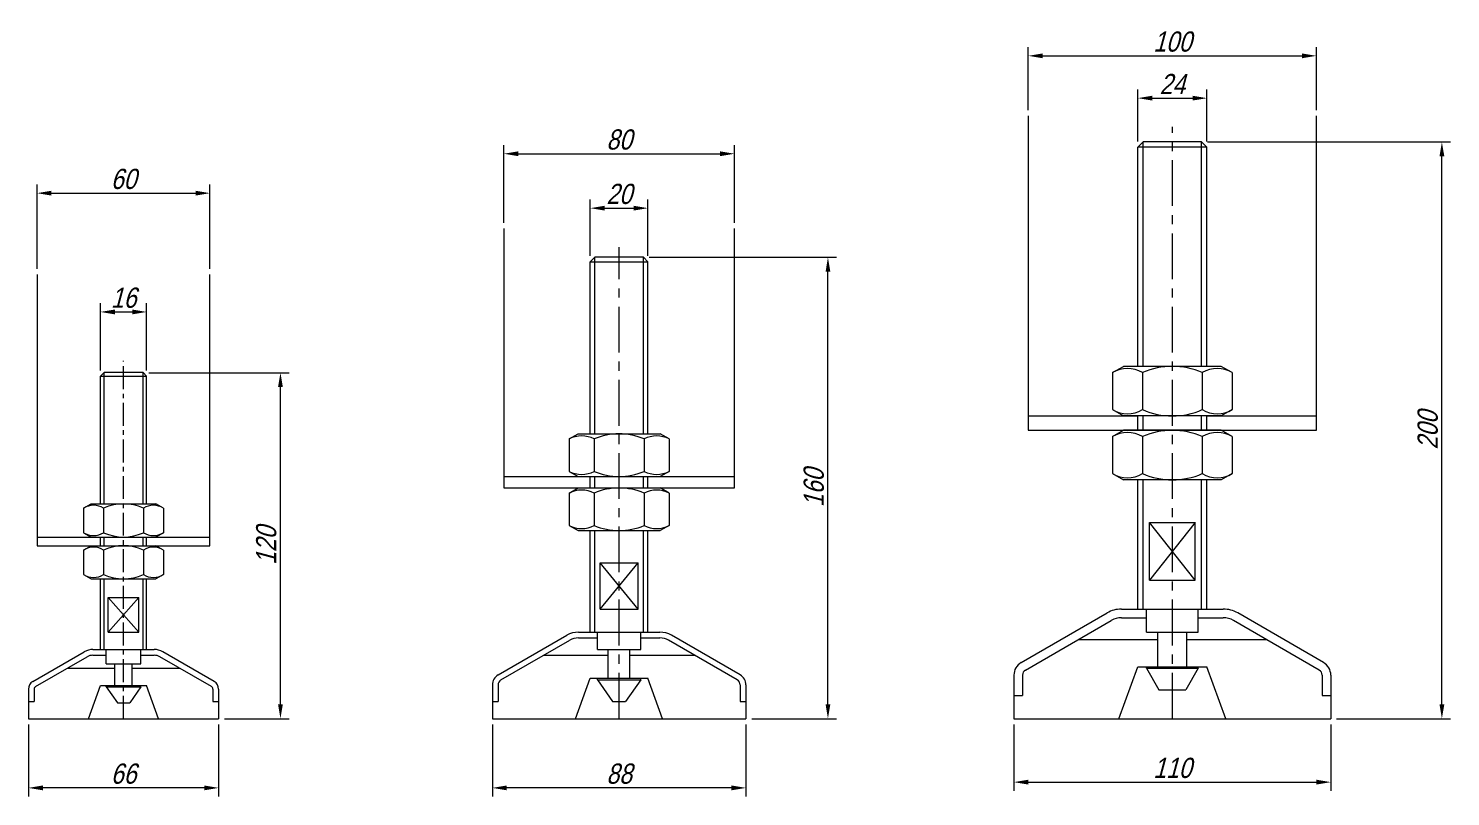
# Model space of a CAD drawing. Header units: centimetres. Extents: x 21 to 5229, y 51 to 4629.
# Drawn here: x 4735.2 to 5228.7, y 3777.3 to 4043.6 of the extents above; entities that cross this region are included whole.
import ezdxf

# ---------------------------------------------------------------- set-up
doc = ezdxf.new("R2010")
doc.units = ezdxf.units.CM
doc.header["$LTSCALE"] = 0.5
doc.linetypes.add('CENTER', pattern=[50.8, 31.75, -6.35, 6.35, -6.35])
doc.layers.get('0').update_dxf_attribs({"color": 9, "lineweight": 15})
doc.layers.get('Defpoints').update_dxf_attribs({"color": 9, "lineweight": 15})
doc.layers.add('Detaildimentions', color=5, linetype='Continuous', lineweight=15)
doc.styles.add('Longhand', font='vnfont.shx', dxfattribs={"width": 0.85, "oblique": 15})
doc.dimstyles.new('1-2', dxfattribs={"dimscale": 2, "dimtxt": 3.5, "dimasz": 2.5, "dimexe": 1.5, "dimexo": 1, "dimgap": 0.7, "dimtad": 1, "dimdec": 3, "dimdsep": 46, "dimtxsty": 'Longhand', "dimcen": 0, "dimclrd": 256, "dimclre": 256, "dimclrt": 10, "dimadec": 3, "dimazin": 2, "dimtm": 1e-09, "dimtfac": 0.5, "dimtdec": 3, "dimtmove": 0, "dimatfit": 3, "dimfxl": 1, "dimlwd": -1, "dimlwe": -1, "dimarcsym": 0})

# ---------------------------------------------------------------- blocks, each defined once
blk = doc.blocks.new('*D5')
at = {"layer": 'Defpoints', "color": 0, "ltscale": 0.5, "transparency": 16777216}
for p in [(4798.15, 3986.5), (4738.15, 3958.25), (4798.15, 3958.25)]:
    blk.add_point(p, dxfattribs=at)
at = {"layer": 'Detaildimentions', "ltscale": 0.5, "transparency": 16777216}
for p, q in [((4738.15, 3960.25), (4738.15, 3989.5)), ((4798.15, 3960.25), (4798.15, 3989.5)), ((4743.15, 3986.5), (4793.15, 3986.5))]:
    blk.add_line(p, q, dxfattribs=at)
for points in [[(4743.15, 3987.34), (4743.15, 3985.67), (4738.15, 3986.5)], [(4793.15, 3987.34), (4793.15, 3985.67), (4798.15, 3986.5)]]:
    blk.add_solid(points, dxfattribs=at)
at = {"layer": 'Detaildimentions', "color": 10, "ltscale": 0.5, "transparency": 16777216, "insert": (4768.15, 3991.4), "char_height": 7, "attachment_point": 5, "style": 'Longhand'}
blk.add_mtext('60', dxfattribs=at)
blk = doc.blocks.new('*D6')
at = {"layer": 'Defpoints', "color": 0, "ltscale": 0.5, "transparency": 16777216}
for p in [(4980.15, 4000.17), (4900.15, 3974.25), (4980.15, 3974.25)]:
    blk.add_point(p, dxfattribs=at)
at = {"layer": 'Detaildimentions', "ltscale": 0.5, "transparency": 16777216}
for p, q in [((4900.15, 3976.25), (4900.15, 4003.17)), ((4980.15, 3976.25), (4980.15, 4003.17)), ((4905.15, 4000.17), (4975.15, 4000.17))]:
    blk.add_line(p, q, dxfattribs=at)
for points in [[(4905.15, 4001.01), (4905.15, 3999.34), (4900.15, 4000.17)], [(4975.15, 4001.01), (4975.15, 3999.34), (4980.15, 4000.17)]]:
    blk.add_solid(points, dxfattribs=at)
at = {"layer": 'Detaildimentions', "color": 10, "ltscale": 0.5, "transparency": 16777216, "insert": (4940.15, 4005.07), "char_height": 7, "attachment_point": 5, "style": 'Longhand'}
blk.add_mtext('80', dxfattribs=at)
blk = doc.blocks.new('*D7')
at = {"layer": 'Defpoints', "color": 0, "ltscale": 0.5, "transparency": 16777216}
for p in [(5182.15, 4034.13), (5082.15, 4013.34), (5182.15, 4013.34)]:
    blk.add_point(p, dxfattribs=at)
at = {"layer": 'Detaildimentions', "ltscale": 0.5, "transparency": 16777216}
for p, q in [((5082.15, 4015.34), (5082.15, 4037.13)), ((5087.15, 4034.13), (5177.15, 4034.13)), ((5182.15, 4015.34), (5182.15, 4037.13))]:
    blk.add_line(p, q, dxfattribs=at)
for points in [[(5087.15, 4034.96), (5087.15, 4033.29), (5082.15, 4034.13)], [(5177.15, 4034.96), (5177.15, 4033.29), (5182.15, 4034.13)]]:
    blk.add_solid(points, dxfattribs=at)
at = {"layer": 'Detaildimentions', "color": 10, "ltscale": 0.5, "transparency": 16777216, "insert": (5132.15, 4039.03), "char_height": 7, "attachment_point": 5, "style": 'Longhand'}
blk.add_mtext('100', dxfattribs=at)
blk = doc.blocks.new('*D9')
at = {"layer": 'Defpoints', "color": 0, "ltscale": 0.5, "transparency": 16777216}
for p in [(5077.15, 3804.25), (5187.15, 3804.25), (5187.15, 3782.25)]:
    blk.add_point(p, dxfattribs=at)
at = {"layer": 'Detaildimentions', "ltscale": 0.5, "transparency": 16777216}
for p, q in [((5077.15, 3802.25), (5077.15, 3779.25)), ((5187.15, 3802.25), (5187.15, 3779.25)), ((5082.15, 3782.25), (5182.15, 3782.25))]:
    blk.add_line(p, q, dxfattribs=at)
for points in [[(5082.15, 3783.09), (5082.15, 3781.42), (5077.15, 3782.25)], [(5182.15, 3783.09), (5182.15, 3781.42), (5187.15, 3782.25)]]:
    blk.add_solid(points, dxfattribs=at)
at = {"layer": 'Detaildimentions', "color": 10, "ltscale": 0.5, "transparency": 16777216, "insert": (5132.15, 3787.15), "char_height": 7, "attachment_point": 5, "style": 'Longhand'}
blk.add_mtext('110', dxfattribs=at)
blk = doc.blocks.new('*D10')
at = {"layer": 'Defpoints', "color": 0, "ltscale": 0.5, "transparency": 16777216}
for p in [(4896.15, 3804.25), (4984.15, 3804.25), (4896.15, 3780.25)]:
    blk.add_point(p, dxfattribs=at)
at = {"layer": 'Detaildimentions', "ltscale": 0.5, "transparency": 16777216}
for p, q in [((4896.15, 3802.25), (4896.15, 3777.25)), ((4984.15, 3802.25), (4984.15, 3777.25)), ((4979.15, 3780.25), (4901.15, 3780.25))]:
    blk.add_line(p, q, dxfattribs=at)
for points in [[(4901.15, 3781.09), (4901.15, 3779.42), (4896.15, 3780.25)], [(4979.15, 3781.09), (4979.15, 3779.42), (4984.15, 3780.25)]]:
    blk.add_solid(points, dxfattribs=at)
at = {"layer": 'Detaildimentions', "color": 10, "ltscale": 0.5, "transparency": 16777216, "insert": (4940.15, 3785.15), "char_height": 7, "attachment_point": 5, "style": 'Longhand'}
blk.add_mtext('88', dxfattribs=at)
blk = doc.blocks.new('*D11')
at = {"layer": 'Defpoints', "color": 0, "ltscale": 0.5, "transparency": 16777216}
for p in [(4735.15, 3804.25), (4801.15, 3804.25), (4735.15, 3780.25)]:
    blk.add_point(p, dxfattribs=at)
at = {"layer": 'Detaildimentions', "ltscale": 0.5, "transparency": 16777216}
for p, q in [((4735.15, 3802.25), (4735.15, 3777.25)), ((4801.15, 3802.25), (4801.15, 3777.25)), ((4796.15, 3780.25), (4740.15, 3780.25))]:
    blk.add_line(p, q, dxfattribs=at)
for points in [[(4740.15, 3781.09), (4740.15, 3779.42), (4735.15, 3780.25)], [(4796.15, 3781.09), (4796.15, 3779.42), (4801.15, 3780.25)]]:
    blk.add_solid(points, dxfattribs=at)
at = {"layer": 'Detaildimentions', "color": 10, "ltscale": 0.5, "transparency": 16777216, "insert": (4768.15, 3785.15), "char_height": 7, "attachment_point": 5, "style": 'Longhand'}
blk.add_mtext('66', dxfattribs=at)
blk = doc.blocks.new('*D20')
at = {"layer": 'Defpoints', "color": 0, "ltscale": 0.5, "transparency": 16777216}
for p in [(4776.15, 3945.31), (4760.15, 3923.03), (4776.15, 3923.03)]:
    blk.add_point(p, dxfattribs=at)
at = {"layer": 'Detaildimentions', "ltscale": 0.5, "transparency": 16777216}
for p, q in [((4760.15, 3925.03), (4760.15, 3948.31)), ((4765.15, 3945.31), (4771.15, 3945.31)), ((4776.15, 3925.03), (4776.15, 3948.31))]:
    blk.add_line(p, q, dxfattribs=at)
for points in [[(4765.15, 3946.14), (4765.15, 3944.47), (4760.15, 3945.31)], [(4771.15, 3946.14), (4771.15, 3944.47), (4776.15, 3945.31)]]:
    blk.add_solid(points, dxfattribs=at)
at = {"layer": 'Detaildimentions', "color": 10, "ltscale": 0.5, "transparency": 16777216, "insert": (4768.15, 3950.21), "char_height": 7, "attachment_point": 5, "style": 'Longhand'}
blk.add_mtext('16', dxfattribs=at)
blk = doc.blocks.new('*D21')
at = {"layer": 'Defpoints', "color": 0, "ltscale": 0.5, "transparency": 16777216}
for p in [(4950.15, 3981.3), (4930.15, 3962.72), (4950.15, 3962.72)]:
    blk.add_point(p, dxfattribs=at)
at = {"layer": 'Detaildimentions', "ltscale": 0.5, "transparency": 16777216}
for p, q in [((4930.15, 3964.72), (4930.15, 3984.3)), ((4950.15, 3964.72), (4950.15, 3984.3)), ((4935.15, 3981.3), (4945.15, 3981.3))]:
    blk.add_line(p, q, dxfattribs=at)
for points in [[(4935.15, 3982.13), (4935.15, 3980.46), (4930.15, 3981.3)], [(4945.15, 3982.13), (4945.15, 3980.46), (4950.15, 3981.3)]]:
    blk.add_solid(points, dxfattribs=at)
at = {"layer": 'Detaildimentions', "color": 10, "ltscale": 0.5, "transparency": 16777216, "insert": (4940.15, 3986.2), "char_height": 7, "attachment_point": 5, "style": 'Longhand'}
blk.add_mtext('20', dxfattribs=at)
blk = doc.blocks.new('*D22')
at = {"layer": 'Defpoints', "color": 0, "ltscale": 0.5, "transparency": 16777216}
for p in [(5144.15, 4019.45), (5120.15, 4002.41), (5144.15, 4002.41)]:
    blk.add_point(p, dxfattribs=at)
at = {"layer": 'Detaildimentions', "ltscale": 0.5, "transparency": 16777216}
for p, q in [((5120.15, 4004.41), (5120.15, 4022.45)), ((5125.15, 4019.45), (5139.15, 4019.45)), ((5144.15, 4004.41), (5144.15, 4022.45))]:
    blk.add_line(p, q, dxfattribs=at)
for points in [[(5125.15, 4020.29), (5125.15, 4018.62), (5120.15, 4019.45)], [(5139.15, 4020.29), (5139.15, 4018.62), (5144.15, 4019.45)]]:
    blk.add_solid(points, dxfattribs=at)
at = {"layer": 'Detaildimentions', "color": 10, "ltscale": 0.5, "transparency": 16777216, "insert": (5132.15, 4024.35), "char_height": 7, "attachment_point": 5, "style": 'Longhand'}
blk.add_mtext('24', dxfattribs=at)
blk = doc.blocks.new('*D27')
at = {"layer": 'Defpoints', "color": 0, "ltscale": 0.5, "transparency": 16777216}
for p in [(4774.92, 3924.25), (4822.61, 3924.25), (4801.15, 3804.25)]:
    blk.add_point(p, dxfattribs=at)
at = {"layer": 'Detaildimentions', "ltscale": 0.5, "transparency": 16777216}
for p, q in [((4776.92, 3924.25), (4825.61, 3924.25)), ((4822.61, 3809.25), (4822.61, 3919.25)), ((4803.15, 3804.25), (4825.61, 3804.25))]:
    blk.add_line(p, q, dxfattribs=at)
for points in [[(4821.78, 3919.25), (4823.44, 3919.25), (4822.61, 3924.25)], [(4821.78, 3809.25), (4823.44, 3809.25), (4822.61, 3804.25)]]:
    blk.add_solid(points, dxfattribs=at)
at = {"layer": 'Detaildimentions', "color": 10, "ltscale": 0.5, "transparency": 16777216, "insert": (4817.71, 3864.25), "char_height": 7, "attachment_point": 5, "rotation": 90, "style": 'Longhand'}
blk.add_mtext('120', dxfattribs=at)
blk = doc.blocks.new('*D28')
at = {"layer": 'Defpoints', "color": 0, "ltscale": 0.5, "transparency": 16777216}
for p in [(4948.62, 3964.25), (5012.63, 3964.25), (4984.15, 3804.25)]:
    blk.add_point(p, dxfattribs=at)
at = {"layer": 'Detaildimentions', "ltscale": 0.5, "transparency": 16777216}
for p, q in [((4950.62, 3964.25), (5015.63, 3964.25)), ((5012.63, 3809.25), (5012.63, 3959.25)), ((4986.15, 3804.25), (5015.63, 3804.25))]:
    blk.add_line(p, q, dxfattribs=at)
for points in [[(5011.8, 3959.25), (5013.46, 3959.25), (5012.63, 3964.25)], [(5011.8, 3809.25), (5013.46, 3809.25), (5012.63, 3804.25)]]:
    blk.add_solid(points, dxfattribs=at)
at = {"layer": 'Detaildimentions', "color": 10, "ltscale": 0.5, "transparency": 16777216, "insert": (5007.73, 3884.25), "char_height": 7, "attachment_point": 5, "rotation": 90, "style": 'Longhand'}
blk.add_mtext('160', dxfattribs=at)
blk = doc.blocks.new('*D29')
at = {"layer": 'Defpoints', "color": 0, "ltscale": 0.5, "transparency": 16777216}
for p in [(5142.31, 4004.25), (5225.7, 4004.25), (5187.15, 3804.25)]:
    blk.add_point(p, dxfattribs=at)
at = {"layer": 'Detaildimentions', "ltscale": 0.5, "transparency": 16777216}
for p, q in [((5144.31, 4004.25), (5228.7, 4004.25)), ((5225.7, 3809.25), (5225.7, 3999.25)), ((5189.15, 3804.25), (5228.7, 3804.25))]:
    blk.add_line(p, q, dxfattribs=at)
for points in [[(5224.87, 3999.25), (5226.54, 3999.25), (5225.7, 4004.25)], [(5224.87, 3809.25), (5226.54, 3809.25), (5225.7, 3804.25)]]:
    blk.add_solid(points, dxfattribs=at)
at = {"layer": 'Detaildimentions', "color": 10, "ltscale": 0.5, "transparency": 16777216, "insert": (5220.8, 3904.25), "char_height": 7, "attachment_point": 5, "rotation": 90, "style": 'Longhand'}
blk.add_mtext('200', dxfattribs=at)

msp = doc.modelspace()

# ---------------------------------------------------------------- linework, layer by layer
at = {"ltscale": 0.5}
for p, q in [((5082.1503, 4013.3419), (5082.1503, 3904.2532)), ((5182.1503, 3904.2532), (5182.1503, 4013.3419)), ((5121.9903, 4004.2532), (5120.1503, 4002.4132)), ((5142.3103, 4004.2532), (5121.9903, 4004.2532)), ((5142.3103, 4004.2532), (5144.1503, 4002.4132)), ((5144.1503, 4002.4132), (5120.1503, 4002.4132)), ((5120.1503, 3926.4383), (5120.1503, 4002.4132)), ((5144.1503, 3926.4383), (5144.1503, 4002.4132)), ((4900.1503, 3974.2532), (4900.1503, 3884.2532)), ((4980.1503, 3884.2532), (4980.1503, 3974.2532)), ((4931.6838, 3964.2532), (4930.1503, 3962.7197)), ((4948.6168, 3964.2532), (4931.6838, 3964.2532)), ((4948.6168, 3964.2532), (4950.1503, 3962.7197)), ((4930.1503, 3962.7197), (4950.1503, 3962.7197)), ((4930.1503, 3903.026), (4930.1503, 3962.7197)), ((4950.1503, 3903.026), (4950.1503, 3962.7197)), ((4738.1503, 3958.2532), (4738.1503, 3864.2532)), ((4798.1503, 3864.2532), (4798.1503, 3958.2532)), ((4761.3773, 3924.2532), (4760.1503, 3923.0262)), ((4774.9233, 3924.2532), (4761.3773, 3924.2532)), ((4776.1503, 3923.0262), (4774.9233, 3924.2532)), ((5111.3657, 3924.2532), (5115.1503, 3926.4383)), ((5111.3657, 3924.2532), (5111.3657, 3911.4383)), ((5149.1503, 3926.4383), (5115.1503, 3926.4383)), ((5121.758, 3924.2532), (5121.758, 3911.4383)), ((5142.5426, 3924.2532), (5142.5426, 3911.4383)), ((5152.9349, 3924.2532), (5149.1503, 3926.4383)), ((5152.9349, 3924.2532), (5152.9349, 3911.4383)), ((4760.1503, 3923.0262), (4776.1503, 3923.0262)), ((4760.1503, 3878.7581), (4760.1503, 3923.0262)), ((4776.1503, 3878.7581), (4776.1503, 3923.0262)), ((5082.1503, 3909.2532), (5120.1503, 3909.2532)), ((5111.3657, 3911.4383), (5115.1503, 3909.2532)), ((5149.1503, 3909.2532), (5115.1503, 3909.2532)), ((5120.1503, 3904.2532), (5120.1503, 3909.2532)), ((5144.1503, 3909.2532), (5182.1503, 3909.2532)), ((5144.1503, 3904.2532), (5144.1503, 3909.2532)), ((5152.9349, 3911.4383), (5149.1503, 3909.2532)), ((5082.1503, 3904.2532), (5182.1503, 3904.2532)), ((5111.3657, 3902.0682), (5115.1503, 3904.2532)), ((5149.1503, 3904.2532), (5115.1503, 3904.2532)), ((5152.9349, 3902.0682), (5149.1503, 3904.2532)), ((4922.8298, 3901.2532), (4925.9003, 3903.026)), ((4922.8298, 3901.2532), (4922.8298, 3890.026)), ((4925.9003, 3903.026), (4954.4003, 3903.026)), ((4931.4901, 3901.2532), (4931.4901, 3890.026)), ((4948.8106, 3901.2532), (4948.8106, 3890.026)), ((4957.4708, 3901.2532), (4954.4003, 3903.026)), ((4957.4708, 3901.2532), (4957.4708, 3890.026)), ((5111.3657, 3902.0682), (5111.3657, 3889.2532)), ((5121.758, 3902.0682), (5121.758, 3889.2532)), ((5142.5426, 3902.0682), (5142.5426, 3889.2532)), ((5152.9349, 3902.0682), (5152.9349, 3889.2532)), ((4922.8298, 3890.026), (4925.9003, 3888.2532)), ((4957.4708, 3890.026), (4954.4003, 3888.2532)), ((5111.3657, 3889.2532), (5115.1503, 3887.0682)), ((5152.9349, 3889.2532), (5149.1503, 3887.0682)), ((4900.1503, 3888.2532), (4930.1503, 3888.2532)), ((4925.9003, 3888.2532), (4954.4003, 3888.2532)), ((4930.1503, 3884.2532), (4930.1503, 3888.2532)), ((4950.1503, 3888.2532), (4980.1503, 3888.2532)), ((4950.1503, 3884.2532), (4950.1503, 3888.2532)), ((5149.1503, 3887.0682), (5115.1503, 3887.0682)), ((5120.1503, 3842.2532), (5120.1503, 3887.0682)), ((5144.1503, 3842.2532), (5144.1503, 3887.0682)), ((4900.1503, 3884.2532), (4980.1503, 3884.2532)), ((4922.8298, 3882.4805), (4925.9003, 3884.2532)), ((4922.8298, 3882.4805), (4922.8298, 3871.2532)), ((4925.9003, 3884.2532), (4954.4003, 3884.2532)), ((4931.4901, 3882.4805), (4931.4901, 3871.2532)), ((4948.8106, 3882.4805), (4948.8106, 3871.2532)), ((4957.4708, 3882.4805), (4954.4003, 3884.2532)), ((4957.4708, 3882.4805), (4957.4708, 3871.2532)), ((4754.2939, 3877.2532), (4756.9003, 3878.7581)), ((4754.2939, 3877.2532), (4754.2939, 3868.7581)), ((4756.9003, 3878.7581), (4779.4003, 3878.7581)), ((4761.2221, 3877.2532), (4761.2221, 3868.7581)), ((4775.0785, 3877.2532), (4775.0785, 3868.7581)), ((4782.0067, 3877.2532), (4779.4003, 3878.7581)), ((4782.0067, 3877.2532), (4782.0067, 3868.7581)), ((4922.8298, 3871.2532), (4925.9003, 3869.4805)), ((4925.9003, 3869.4805), (4954.4003, 3869.4805)), ((4930.1503, 3834.2532), (4930.1503, 3869.4805)), ((4950.1503, 3834.2532), (4950.1503, 3869.4805)), ((4957.4708, 3871.2532), (4954.4003, 3869.4805)), ((5124.2131, 3872.2532), (5140.0876, 3872.2532)), ((5124.2131, 3852.2532), (5124.2131, 3872.2532)), ((5140.0876, 3852.2532), (5124.2131, 3872.2532)), ((5140.0876, 3872.2532), (5124.2131, 3852.2532)), ((5140.0876, 3852.2532), (5140.0876, 3872.2532)), ((4738.1503, 3867.2532), (4760.1503, 3867.2532)), ((4754.2939, 3868.7581), (4756.9003, 3867.2532)), ((4756.9003, 3867.2532), (4779.4003, 3867.2532)), ((4760.1503, 3864.2532), (4760.1503, 3867.2532)), ((4776.1503, 3867.2532), (4798.1503, 3867.2532)), ((4776.1503, 3864.2532), (4776.1503, 3867.2532)), ((4782.0067, 3868.7581), (4779.4003, 3867.2532)), ((4738.1503, 3864.2532), (4798.1503, 3864.2532)), ((4754.2939, 3862.7484), (4756.9003, 3864.2532)), ((4754.2939, 3862.7484), (4754.2939, 3854.2532)), ((4756.9003, 3864.2532), (4779.4003, 3864.2532)), ((4761.2221, 3862.7484), (4761.2221, 3854.2532)), ((4775.0785, 3862.7484), (4775.0785, 3854.2532)), ((4782.0067, 3862.7484), (4779.4003, 3864.2532)), ((4782.0067, 3862.7484), (4782.0067, 3854.2532)), ((4933.5359, 3858.2532), (4946.7647, 3858.2532)), ((4933.5359, 3842.2532), (4933.5359, 3858.2532)), ((4946.7647, 3842.2532), (4933.5359, 3858.2532)), ((4933.5359, 3842.2532), (4946.7647, 3858.2532)), ((4946.7647, 3842.2532), (4946.7647, 3858.2532)), ((4754.2939, 3854.2532), (4756.9003, 3852.7484)), ((4756.9003, 3852.7484), (4779.4003, 3852.7484)), ((4760.1503, 3828.2532), (4760.1503, 3852.7484)), ((4776.1503, 3828.2532), (4776.1503, 3852.7484)), ((4782.0067, 3854.2532), (4779.4003, 3852.7484)), ((5124.2131, 3852.2532), (5140.0876, 3852.2532)), ((4762.8588, 3846.2532), (4773.4418, 3846.2532)), ((4762.8588, 3834.2532), (4762.8588, 3846.2532)), ((4762.8588, 3846.2532), (4773.4418, 3834.2532)), ((4762.8588, 3834.2532), (4773.4418, 3846.2532)), ((4773.4418, 3834.2532), (4773.4418, 3846.2532)), ((4933.5359, 3842.2532), (4946.7647, 3842.2532)), ((5079.6503, 3823.6966), (5109.4708, 3840.9135)), ((5114.4708, 3842.2532), (5149.8298, 3842.2532)), ((5123.1503, 3834.2532), (5123.1503, 3842.2532)), ((5141.1503, 3834.2532), (5141.1503, 3842.2532)), ((5184.6503, 3823.6966), (5154.8298, 3840.9135)), ((5081.1503, 3821.0985), (5110.9708, 3838.3154)), ((5114.4708, 3839.2532), (5123.1503, 3839.2532)), ((5141.1503, 3839.2532), (5149.8298, 3839.2532)), ((5183.1503, 3821.0985), (5153.3298, 3838.3154)), ((4762.8588, 3834.2532), (4773.4418, 3834.2532)), ((4898.1503, 3819.4079), (4922.0067, 3833.1814)), ((4899.1503, 3817.6759), (4923.0067, 3831.4494)), ((4926.0067, 3834.2532), (4954.2939, 3834.2532)), ((4926.0067, 3832.2532), (4932.6503, 3832.2532)), ((4932.6503, 3828.2532), (4932.6503, 3834.2532)), ((4947.6503, 3828.2532), (4947.6503, 3834.2532)), ((4947.6503, 3832.2532), (4954.2939, 3832.2532)), ((4981.1503, 3817.6759), (4957.2939, 3831.4494)), ((4982.1503, 3819.4079), (4958.2939, 3833.1814)), ((5099.6048, 3831.7532), (5127.1503, 3831.7532)), ((5123.1503, 3834.2532), (5141.1503, 3834.2532)), ((5127.1503, 3822.2532), (5127.1503, 3834.2532)), ((5137.1503, 3822.2532), (5137.1503, 3834.2532)), ((5137.1503, 3831.7532), (5164.6958, 3831.7532)), ((4736.6503, 3817.1193), (4754.5426, 3827.4494)), ((4737.6503, 3815.3872), (4755.5426, 3825.7173)), ((4757.5426, 3828.2532), (4778.758, 3828.2532)), ((4757.5426, 3826.2532), (4762.1503, 3826.2532)), ((4762.1503, 3823.2532), (4762.1503, 3828.2532)), ((4774.1503, 3823.2532), (4774.1503, 3828.2532)), ((4774.1503, 3826.2532), (4778.758, 3826.2532)), ((4798.6503, 3815.3872), (4780.758, 3825.7173)), ((4799.6503, 3817.1193), (4781.758, 3827.4494)), ((4914.0067, 3826.2532), (4936.4003, 3826.2532)), ((4932.6503, 3828.2532), (4947.6503, 3828.2532)), ((4936.4003, 3818.2532), (4936.4003, 3828.2532)), ((4943.9003, 3818.2532), (4943.9003, 3828.2532)), ((4943.9003, 3826.2532), (4966.2939, 3826.2532)), ((4748.6766, 3821.7532), (4765.1503, 3821.7532)), ((4762.1503, 3823.2532), (4774.1503, 3823.2532)), ((4765.1503, 3815.7532), (4765.1503, 3823.2532)), ((4771.1503, 3815.7532), (4771.1503, 3823.2532)), ((4771.1503, 3821.7532), (4787.624, 3821.7532)), ((5113.5989, 3804.2532), (5120.1503, 3822.2532)), ((5120.1503, 3822.2532), (5144.1503, 3822.2532)), ((5123.1503, 3821.7532), (5123.1503, 3822.2532)), ((5123.1503, 3821.7532), (5141.1503, 3821.7532)), ((5123.1503, 3821.7532), (5127.4804, 3814.2532)), ((5141.1503, 3821.7532), (5136.8202, 3814.2532)), ((5141.1503, 3821.7532), (5141.1503, 3822.2532)), ((5150.7018, 3804.2532), (5144.1503, 3822.2532)), ((4755.9647, 3804.2532), (4760.1503, 3815.7532)), ((4760.1503, 3815.7532), (4776.1503, 3815.7532)), ((4762.1503, 3815.2532), (4762.1503, 3815.7532)), ((4762.1503, 3815.2532), (4766.0015, 3809.7532)), ((4762.1503, 3815.2532), (4774.1503, 3815.2532)), ((4774.1572, 3815.2529), (4770.3063, 3809.7532)), ((4774.1503, 3815.2532), (4774.1503, 3815.7532)), ((4780.336, 3804.2532), (4776.1503, 3815.7532)), ((4896.1503, 3815.9438), (4896.1503, 3804.2532)), ((4898.1503, 3815.9438), (4898.1503, 3810.2532)), ((4925.0547, 3804.2532), (4930.1503, 3818.2532)), ((4930.1503, 3818.2532), (4950.1503, 3818.2532)), ((4932.6503, 3817.7532), (4932.6503, 3818.2532)), ((4932.6503, 3817.7532), (4947.6503, 3817.7532)), ((4932.6503, 3817.7532), (4937.9019, 3810.2532)), ((4947.6503, 3817.7532), (4942.3988, 3810.2532)), ((4947.6503, 3817.7532), (4947.6503, 3818.2532)), ((4955.2459, 3804.2532), (4950.1503, 3818.2532)), ((4982.1503, 3815.9438), (4982.1503, 3810.2532)), ((4984.1503, 3815.9438), (4984.1503, 3804.2532)), ((5077.1503, 3819.3665), (5077.1503, 3804.2532)), ((5080.1503, 3819.3665), (5080.1503, 3812.2532)), ((5184.1503, 3819.3665), (5184.1503, 3812.2532)), ((5187.1503, 3819.3665), (5187.1503, 3804.2532)), ((4735.1503, 3814.5212), (4735.1503, 3804.2532)), ((4735.1503, 3810.2532), (4737.1503, 3810.2532)), ((4737.1503, 3814.5212), (4737.1503, 3810.2532)), ((4799.1503, 3814.5212), (4799.1503, 3810.2532)), ((4799.1503, 3810.2532), (4801.1503, 3810.2532)), ((4801.1503, 3814.5212), (4801.1503, 3804.2532)), ((4896.1503, 3810.2532), (4898.1503, 3810.2532)), ((4937.9019, 3810.2532), (4942.3988, 3810.2532)), ((4982.1503, 3810.2532), (4984.1503, 3810.2532)), ((5077.1503, 3812.2532), (5080.1503, 3812.2532)), ((5127.4804, 3814.2532), (5136.8202, 3814.2532)), ((5184.1503, 3812.2532), (5187.1503, 3812.2532)), ((4766.0015, 3809.7532), (4770.3063, 3809.7532)), ((4735.1503, 3804.2532), (4801.1503, 3804.2532)), ((4896.1503, 3804.2532), (4984.1503, 3804.2532)), ((5077.1503, 3804.2532), (5187.1503, 3804.2532))]:
    msp.add_line(p, q, dxfattribs=at)
at = {"color": 1, "linetype": 'CENTER'}
for p, q in [((5132.1503, 3804.2532), (5132.1503, 4009.4983)), ((4940.1503, 3804.2532), (4940.1503, 3967.8088))]:
    msp.add_line(p, q, dxfattribs=at)
at = {"color": 5, "ltscale": 0.5}
for p, q in [((5121.9903, 3926.4383), (5121.9903, 4004.2532)), ((5142.3103, 3926.4383), (5142.3103, 4004.2532)), ((4931.6838, 3903.026), (4931.6838, 3964.2532)), ((4948.6168, 3903.026), (4948.6168, 3964.2532)), ((4761.3773, 3878.7581), (4761.3773, 3924.2532)), ((4774.9233, 3878.7581), (4774.9233, 3924.2532)), ((5121.9903, 3904.2532), (5121.9903, 3909.2532)), ((5142.3103, 3904.2532), (5142.3103, 3909.2532)), ((4931.6838, 3884.2532), (4931.6838, 3888.2532)), ((4948.6168, 3884.2532), (4948.6168, 3888.2532)), ((5121.9903, 3842.2532), (5121.9903, 3887.0682)), ((5142.3103, 3842.2532), (5142.3103, 3887.0682)), ((4931.6838, 3834.2532), (4931.6838, 3869.4805)), ((4948.6168, 3834.2532), (4948.6168, 3869.4805)), ((4761.3773, 3864.2532), (4761.3773, 3867.2532)), ((4774.9233, 3864.2532), (4774.9233, 3867.2532)), ((4761.3773, 3828.2532), (4761.3773, 3852.7484)), ((4774.9233, 3828.2532), (4774.9233, 3852.7484))]:
    msp.add_line(p, q, dxfattribs=at)
at = {"color": 1, "linetype": 'CENTER', "ltscale": 0.5}
msp.add_line((4768.1503, 3804.2532), (4768.1503, 3928.3275), dxfattribs=at)
at = {"ltscale": 0.5}
for centre, radius, start, end in [((5116.5619, 3915.7055), 10.0032, 58.70457, 121.29543), ((5132.1503, 3900.6323), 25.806, 66.252337, 113.747663), ((5147.7388, 3915.7055), 10.0032, 58.70457, 121.29543), ((5116.5619, 3919.986), 10.0032, 238.70457, 301.29543), ((5132.1503, 3935.0592), 25.806, 246.252337, 293.747663), ((5147.7388, 3919.986), 10.0032, 238.70457, 301.29543), ((5132.1503, 3878.4473), 25.806, 66.252337, 113.747663), ((4927.1599, 3892.9965), 9.3233, 62.325995, 117.674005), ((4940.1503, 3880.9862), 22.0399, 66.862681, 113.137319), ((4953.1407, 3892.9965), 9.3233, 62.325995, 117.674005), ((5116.5619, 3893.5205), 10.0032, 58.70457, 121.29543), ((5147.7388, 3893.5205), 10.0032, 58.70457, 121.29543), ((4927.1599, 3898.2828), 9.3233, 242.325995, 297.674005), ((4940.1503, 3910.2931), 22.0399, 246.862681, 293.137319), ((4953.1407, 3898.2828), 9.3233, 242.325995, 297.674005), ((5116.5619, 3897.801), 10.0032, 238.70457, 301.29543), ((5132.1503, 3912.8742), 25.806, 246.252337, 293.747663), ((5147.7388, 3897.801), 10.0032, 238.70457, 301.29543), ((4927.1599, 3874.2237), 9.3233, 62.325995, 117.674005), ((4940.1503, 3862.2134), 22.0399, 66.862681, 113.137319), ((4953.1407, 3874.2237), 9.3233, 62.325995, 117.674005), ((4757.758, 3871.7644), 6.4905, 57.743098, 122.256902), ((4768.1503, 3862.0568), 16.7013, 65.491327, 114.508673), ((4778.5426, 3871.7644), 6.4905, 57.743098, 122.256902), ((4927.1599, 3879.51), 9.3233, 242.325995, 297.674005), ((4940.1503, 3891.5203), 22.0399, 246.862681, 293.137319), ((4953.1407, 3879.51), 9.3233, 242.325995, 297.674005), ((4757.758, 3874.2469), 6.4905, 237.743098, 302.256902), ((4768.1503, 3883.9545), 16.7013, 245.491327, 294.508673), ((4778.5426, 3874.2469), 6.4905, 237.743098, 302.256902), ((4757.758, 3857.2596), 6.4905, 57.743098, 122.256902), ((4768.1503, 3847.552), 16.7013, 65.491327, 114.508673), ((4778.5426, 3857.2596), 6.4905, 57.743098, 122.256902), ((4757.758, 3859.742), 6.4905, 237.743098, 302.256902), ((4768.1503, 3869.4497), 16.7013, 245.491327, 294.508673), ((4778.5426, 3859.742), 6.4905, 237.743098, 302.256902), ((5114.4708, 3832.2532), 10, 90, 120), ((5149.8298, 3832.2532), 10, 60, 90), ((5114.4708, 3832.2532), 7, 90, 120), ((5149.8298, 3832.2532), 7, 60, 90), ((4926.0067, 3826.2532), 8, 90, 120), ((4926.0067, 3826.2532), 6, 90, 120), ((4954.2939, 3826.2532), 8, 60, 90), ((4954.2939, 3826.2532), 6, 60, 90), ((4757.5426, 3822.2532), 6, 90, 120), ((4757.5426, 3822.2532), 4, 90, 120), ((4778.758, 3822.2532), 6, 60, 90), ((4778.758, 3822.2532), 4, 60, 90), ((5082.1503, 3819.3665), 5, 120, 180), ((5082.1503, 3819.3665), 2, 120, 180), ((5182.1503, 3819.3665), 2, 0, 60), ((5182.1503, 3819.3665), 5, 0, 60), ((4738.1503, 3814.5212), 3, 120, 180), ((4738.1503, 3814.5212), 1, 120, 180), ((4798.1503, 3814.5212), 1, 0, 60), ((4798.1503, 3814.5212), 3, 0, 60), ((4900.1503, 3815.9438), 4, 120, 180), ((4900.1503, 3815.9438), 2, 120, 180), ((4980.1503, 3815.9438), 2, 0, 60), ((4980.1503, 3815.9438), 4, 0, 60)]:
    msp.add_arc(centre, radius, start, end, dxfattribs=at)

# ---------------------------------------------------------------- dimensions: what is measured, and where the dimension line sits
at = {"layer": 'Detaildimentions', "ltscale": 0.5}
dim = msp.add_linear_dim(base=(5182.1503, 4034.1262), p1=(5082.1503, 4013.3419), p2=(5182.1503, 4013.3419), dimstyle='1-2', dxfattribs=at)
dim.commit()
dim.dimension.update_dxf_attribs({"geometry": '*D7', "text_midpoint": (5132.1503, 4034.1262), "dimtype": 160})
for base, p1, p2, picture, middle in [((5144.1503, 4019.452), (5120.1503, 4002.4132), (5144.1503, 4002.4132), '*D22', (5132.1503, 4024.352)), ((4980.1503, 4000.1729), (4900.1503, 3974.2532), (4980.1503, 3974.2532), '*D6', (4940.1503, 4005.0729)), ((4798.1503, 3986.5018), (4738.1503, 3958.2532), (4798.1503, 3958.2532), '*D5', (4768.1503, 3991.4018)), ((4950.1503, 3981.2966), (4930.1503, 3962.7197), (4950.1503, 3962.7197), '*D21', (4940.1503, 3986.1966)), ((4776.1503, 3945.3072), (4760.1503, 3923.0262), (4776.1503, 3923.0262), '*D20', (4768.1503, 3950.2072)), ((4735.1503, 3780.2532), (4801.1503, 3804.2532), (4735.1503, 3804.2532), '*D11', (4768.1503, 3785.1532)), ((4896.1503, 3780.2532), (4984.1503, 3804.2532), (4896.1503, 3804.2532), '*D10', (4940.1503, 3785.1532)), ((5187.1503, 3782.2532), (5077.1503, 3804.2532), (5187.1503, 3804.2532), '*D9', (5132.1503, 3787.1532))]:
    dim = msp.add_linear_dim(base=base, p1=p1, p2=p2, dimstyle='1-2', dxfattribs=at)
    dim.commit()
    dim.dimension.update_dxf_attribs({"geometry": picture, "text_midpoint": middle})
for base, p1, p2, picture, middle in [((5225.7042, 4004.2532), (5187.1503, 3804.2532), (5142.3103, 4004.2532), '*D29', (5220.8042, 3904.2532)), ((5012.6305, 3964.2532), (4984.1503, 3804.2532), (4948.6168, 3964.2532), '*D28', (5007.7305, 3884.2532)), ((4822.609, 3924.2532), (4801.1503, 3804.2532), (4774.9233, 3924.2532), '*D27', (4817.709, 3864.2532))]:
    dim = msp.add_linear_dim(base=base, p1=p1, p2=p2, angle=90, dimstyle='1-2', dxfattribs=at)
    dim.commit()
    dim.dimension.update_dxf_attribs({"geometry": picture, "text_midpoint": middle})

doc.saveas('drawing.dxf')
